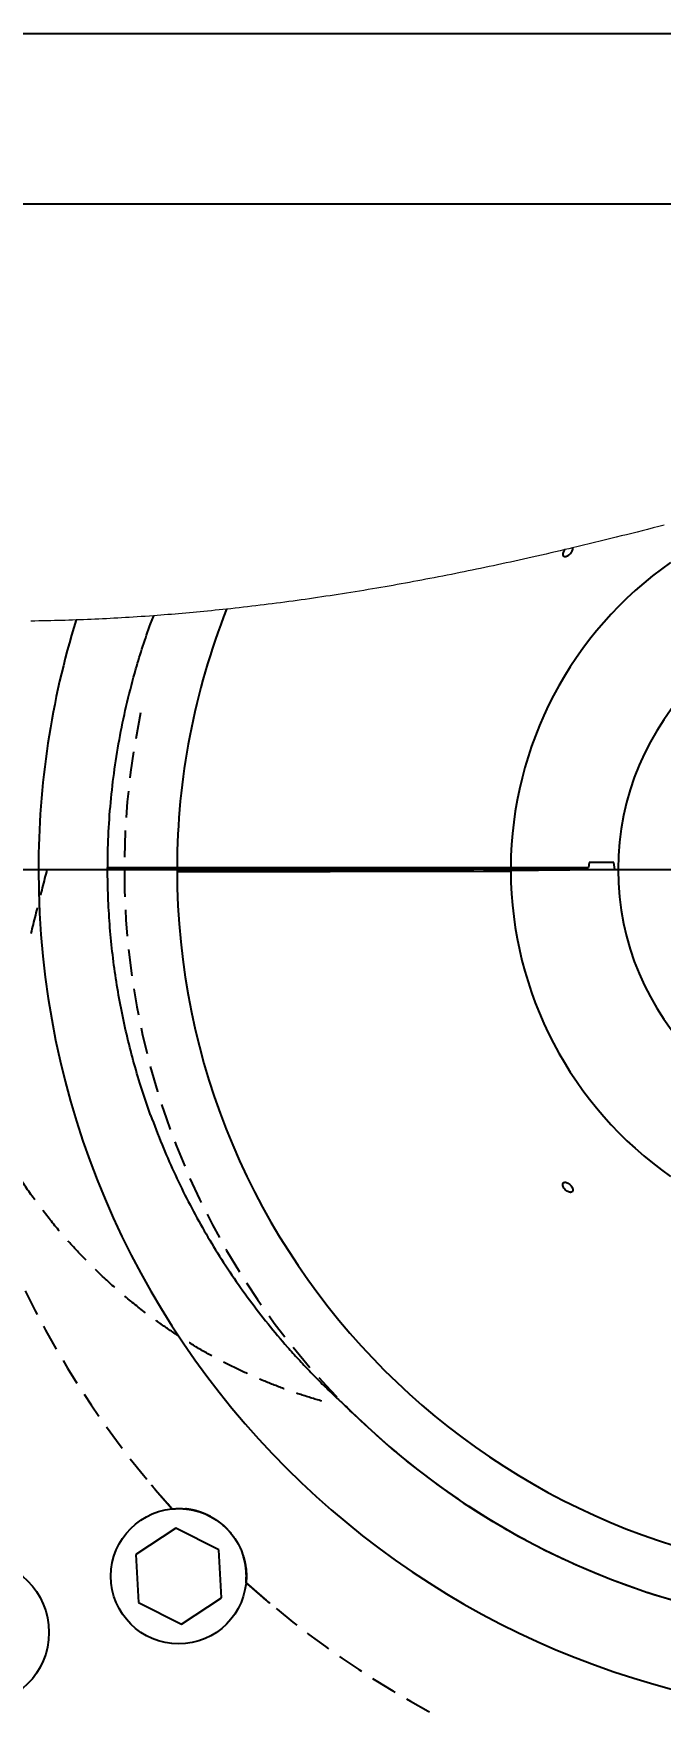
# Model space of a CAD drawing. Header units: millimetres. Extents: x 8 to 862, y 8 to 585.
# Drawn here: x 76.4 to 106.5, y 504.7 to 585 of the extents above; entities that cross this region are included whole.
import ezdxf

# ---------------------------------------------------------------- set-up
doc = ezdxf.new("R2010")
doc.units = ezdxf.units.MM
doc.linetypes.add('CENTERX2', pattern=[20.32, 12.7, -2.54, 2.54, -2.54])
doc.linetypes.add('HIDDEN', pattern=[1.905, 1.27, -0.635])
for name, color, linetype in [('CENTERLINE', 4, 'CENTERX2'), ('DIMENSIONS', 2, 'Continuous'), ('HIDDEN', 3, 'HIDDEN')]:
    doc.layers.add(name, color=color, linetype=linetype)
doc.layers.add('OUTLINE', color=7, linetype='Continuous', lineweight=25)
doc.styles.add('SLDTEXTSTYLE0', font='TXT', dxfattribs={"width": 0.75})
doc.dimstyles.new('SLDDIMSTYLE2', dxfattribs={"dimtxt": 3.5, "dimasz": 2, "dimexe": 0, "dimexo": 0.0625, "dimgap": 0.875, "dimtad": 1, "dimrnd": 1e-09, "dimzin": 12, "dimdsep": 46, "dimtxsty": 'SLDTEXTSTYLE0', "dimsah": 1, "dimcen": 0.09, "dimadec": 0, "dimazin": 3, "dimtfac": 1, "dimtofl": 0, "dimtmove": 0, "dimatfit": 3, "dimfxl": 0, "dimfrac": 2, "dimtolj": 1, "dimtzin": 12, "dimarcsym": 0})

# ---------------------------------------------------------------- blocks, each defined once
blk = doc.blocks.new('_D_67')
at = {"layer": 'DIMENSIONS'}
for p, q in [((64.359, 545.855), (64.359, 578.811)), ((170.359, 545.855), (170.359, 578.811)), ((64.359, 576.811), (170.359, 576.811))]:
    blk.add_line(p, q, dxfattribs=at)
for points in [[(64.359, 576.811), (66.359, 576.311), (66.359, 577.311)], [(170.359, 576.811), (168.359, 577.311), (168.359, 576.311)]]:
    blk.add_solid(points, dxfattribs=at)
at = {"layer": 'DIMENSIONS', "insert": (113.48, 581.323), "char_height": 3.5, "attachment_point": 1, "style": 'SLDTEXTSTYLE0'}
blk.add_mtext('106', dxfattribs=at)

msp = doc.modelspace()

# ---------------------------------------------------------------- linework, layer by layer
at = {"color": 7, "linetype": 'Continuous', "lineweight": 18, "flags": 128}
msp.add_lwpolyline([(106.72948, 561.39169), (106.4612, 561.32253), (106.19292, 561.25367), (105.92465, 561.18511), (105.67281, 561.12102), (105.42096, 561.05721), (105.1691, 560.99368), (104.91723, 560.93042), (104.66534, 560.86746), (104.41342, 560.80479), (104.16148, 560.74242), (103.90952, 560.68036), (103.64551, 560.61567), (103.38147, 560.55133), (103.11738, 560.48733), (102.85324, 560.4237), (102.58905, 560.36043), (102.32479, 560.29753), (102.14054, 560.2539), (101.95625, 560.21045), (101.73163, 560.15776), (101.50695, 560.10535), (101.28223, 560.05322), (101.05744, 560.00139), (100.83259, 559.94984), (100.60767, 559.89859), (100.38269, 559.84763), (100.1764, 559.80119), (99.97005, 559.755), (99.76363, 559.70908), (99.55715, 559.66341), (99.3506, 559.61801), (99.14399, 559.57288), (98.9373, 559.52802), (98.73054, 559.48343), (98.5237, 559.43912), (98.31678, 559.39508), (98.10979, 559.35133), (97.90272, 559.30787), (97.7074, 559.26715), (97.512, 559.22669), (97.31653, 559.18648), (97.12098, 559.14655), (96.92534, 559.10687), (96.71776, 559.06508), (96.51008, 559.0236), (96.30231, 558.98242), (96.09443, 558.94156), (95.88645, 558.901), (95.67837, 558.86076), (95.48209, 558.8231), (95.28571, 558.78573), (95.08924, 558.74865), (94.89268, 558.71185), (94.69603, 558.67534), (94.49929, 558.63911), (94.30246, 558.60318), (94.10554, 558.56755), (93.90853, 558.53221), (93.71143, 558.49716), (93.51776, 558.46303), (93.324, 558.42919), (93.13016, 558.39564), (92.93623, 558.36239), (92.72672, 558.3268), (92.5171, 558.29157), (92.30738, 558.25668), (92.09757, 558.22214), (91.88765, 558.18795), (91.67763, 558.15411), (91.47953, 558.12254), (91.28134, 558.09128), (91.08306, 558.06034), (90.88469, 558.02972), (90.68624, 557.99943), (90.48769, 557.96946), (90.28906, 557.93982), (90.09035, 557.9105), (89.89155, 557.88152), (89.69266, 557.85286), (89.49724, 557.82505), (89.30174, 557.79755), (89.10615, 557.77038), (88.91048, 557.74354), (88.71117, 557.71655), (88.51178, 557.68989), (88.31229, 557.66358), (88.11273, 557.63762), (87.91308, 557.612), (87.71691, 557.58719), (87.52066, 557.5627), (87.32433, 557.53856), (87.12792, 557.51476), (86.92742, 557.49083), (86.72683, 557.46725), (86.52616, 557.44404), (86.32541, 557.42119), (86.12457, 557.3987), (85.92365, 557.37658), (85.72264, 557.35483), (85.54016, 557.3354), (85.35762, 557.31629), (85.175, 557.29748), (84.99232, 557.27898), (84.80958, 557.26078), (84.62676, 557.2429), (84.45432, 557.22632), (84.28183, 557.21003), (84.10928, 557.19401), (83.93667, 557.17827), (83.764, 557.16282), (83.59127, 557.14764), (83.41848, 557.13276), (83.24563, 557.11815), (83.07272, 557.10383), (82.89975, 557.0898), (82.72982, 557.0763), (82.55982, 557.06308), (82.38978, 557.05014), (82.21967, 557.03748), (82.20451, 557.03636), (82.01129, 557.02236), (81.81801, 557.00872), (81.62465, 556.99544), (81.43122, 556.98254), (81.23772, 556.97), (81.04414, 556.95784), (80.86157, 556.94671), (80.67893, 556.93591), (80.49623, 556.92545), (80.31346, 556.91533), (80.13063, 556.90554), (79.94773, 556.89608), (79.76478, 556.88697), (79.58176, 556.8782), (79.39867, 556.86976), (79.21553, 556.86168), (79.03559, 556.85406), (78.8556, 556.84679), (78.67555, 556.83984), (78.49543, 556.83324), (78.32232, 556.8272), (78.14916, 556.82148), (77.97594, 556.81608), (77.80267, 556.81098), (77.62935, 556.8062), (77.45596, 556.80174), (77.28253, 556.79759), (77.09169, 556.7934), (76.90078, 556.7896), (76.70981, 556.78618), (76.51877, 556.78315), (76.32767, 556.78051)], dxfattribs=at)
at = {"layer": 'CENTERLINE'}
msp.add_line((79.80918, 544.85491), (154.90918, 544.85491), dxfattribs=at)
at = {"layer": 'HIDDEN'}
msp.add_line((77.09645, 544.85491), (80.00918, 544.85491), dxfattribs=at)
for centre, radius, start, end in [((117.35918, 544.85491), 36.55, 168.1172225, 20.3631214), ((117.3592, 544.85491), 46.00002, 180.0000046, 221.8759797), ((117.35918, 544.8549), 36.55, 224.9999969, 315.0000031), ((117.35918, 544.8549), 45.99999, 228.1240003, 266.8759965)]:
    msp.add_arc(centre, radius, start, end, dxfattribs=at)
for points, knots in [([(90.29361, 519.32279), (89.93168, 519.43053), (89.20707, 519.64622), (88.13942, 520.03209), (87.08795, 520.46239), (86.04482, 520.94601), (85.01244, 521.48304), (83.99345, 522.07416), (83.00159, 522.71177), (81.96926, 523.44378), (80.90659, 524.28248), (79.82532, 525.23797), (78.79528, 526.25356), (77.82098, 527.32449), (76.90679, 528.4459), (76.05407, 529.61772), (75.26567, 530.83781), (74.54242, 532.10268), (73.93842, 533.30636), (73.43824, 534.43645), (73.02614, 535.48378), (72.65794, 536.54771), (72.30224, 537.73292), (71.97739, 539.04366), (71.70232, 540.4814), (71.50613, 541.93318), (71.38238, 543.39256), (71.36691, 544.36781), (71.35918, 544.85491)], [0, 0, 0, 0, 0.03321537, 0.06649963, 0.09981862, 0.13313751, 0.16761303, 0.20215815, 0.2367359, 0.2713085, 0.31345289, 0.35576689, 0.3981864, 0.44064448, 0.48307298, 0.52540523, 0.56807419, 0.61080309, 0.65352481, 0.68648815, 0.71949294, 0.75250854, 0.78550434, 0.82832245, 0.87124784, 0.91421413, 0.95715372, 1, 1, 1, 1]), ([(77.09645, 544.85491), (76.94737, 544.26857), (76.6494, 543.09662), (76.35614, 541.92348), (76.20961, 541.33727)], [0, 0, 0, 0, 0.50030874, 1, 1, 1, 1]), ([(82.90454, 514.37742), (83.00738, 514.26198), (83.2225, 514.0205), (82.8634, 514.42299), (82.70354, 514.60594), (82.52697, 514.80928), (82.38737, 514.97206), (82.27991, 515.09829), (82.19482, 515.19907), (82.15917, 515.24135), (82.11858, 515.28966), (82.16489, 515.23462), (82.20069, 515.19201), (82.29031, 515.08606), (82.39955, 514.95782), (82.5434, 514.79031), (82.71401, 514.59362), (82.83824, 514.45265), (82.90454, 514.37742)], [0, 0, 0, 0, 0.10220838, 0.21380143, 0.31381784, 0.40037109, 0.47243618, 0.52950465, 0.57047805, 0.59468126, 0.60220834, 0.61150453, 0.63767548, 0.68022686, 0.73834156, 0.81177915, 0.8995491, 1, 1, 1, 1]), ([(86.65323, 510.60371), (86.66071, 510.72169), (86.67573, 510.95884), (86.64893, 511.31604), (86.58579, 511.6711), (86.48101, 512.01942), (86.33762, 512.35635), (86.15948, 512.67206), (85.9492, 512.96191), (85.71252, 513.22399), (85.45207, 513.45671), (85.17145, 513.65689), (84.87605, 513.82464), (84.56486, 513.96115), (84.24111, 514.06381), (83.9091, 514.13166), (83.53009, 514.17232), (83.26303, 514.15754), (83.10798, 514.14895)], [0, 0, 0, 0, 0.061910427, 0.124440248, 0.187215353, 0.250641631, 0.314674372, 0.378794282, 0.440246394, 0.502012075, 0.563562893, 0.622970438, 0.682372627, 0.741327291, 0.800785263, 0.860044219, 0.918747331, 1, 1, 1, 1]), ([(83.10798, 514.14895), (83.22597, 514.15643), (83.46312, 514.17145), (83.82032, 514.14465), (84.17537, 514.08152), (84.52369, 513.97674), (84.86063, 513.83335), (85.17634, 513.6552), (85.46618, 513.44493), (85.72826, 513.20825), (85.96098, 512.94779), (86.16117, 512.66717), (86.32892, 512.37177), (86.46543, 512.06058), (86.56808, 511.73684), (86.63594, 511.40482), (86.6766, 511.02582), (86.66181, 510.75875), (86.65323, 510.60371)], [0, 0, 0, 0, 0.06191109, 0.12444029, 0.1872154, 0.25064221, 0.31467482, 0.37879506, 0.44024717, 0.50201193, 0.56356275, 0.62297121, 0.68237251, 0.74132731, 0.8007859, 0.86004422, 0.91874799, 1, 1, 1, 1]), ([(86.88169, 510.40026), (86.76626, 510.5031), (86.52478, 510.71823), (86.92726, 510.35912), (87.11022, 510.19927), (87.31356, 510.02269), (87.47634, 509.8831), (87.60256, 509.77563), (87.70335, 509.69056), (87.74562, 509.65489), (87.79394, 509.61431), (87.7389, 509.66061), (87.69629, 509.69642), (87.59033, 509.78603), (87.46209, 509.89527), (87.29458, 510.03913), (87.0979, 510.20974), (86.95693, 510.33396), (86.88169, 510.40026)], [0, 0, 0, 0, 0.10220883, 0.21380235, 0.31381802, 0.40037183, 0.47243604, 0.52950456, 0.57047847, 0.59468202, 0.60220879, 0.61150419, 0.63767596, 0.68022658, 0.7383418, 0.81177899, 0.89954983, 1, 1, 1, 1])]:
    msp.add_open_spline(points, degree=3, knots=knots, dxfattribs=at)
at = {"layer": 'OUTLINE'}
for p, q in [((8, 585), (832, 585)), ((82.06984, 556.6488), (82.21967, 557.03748)), ((71.85918, 544.85491), (76.68797, 544.85491)), ((76.68797, 544.85491), (80.00918, 544.85491)), ((80.00918, 544.85491), (83.34036, 544.85491)), ((80.0115, 544.95491), (83.3405, 544.95491)), ((83.34036, 544.85491), (87.24241, 544.85491)), ((83.34048, 544.76305), (87.26065, 544.77359)), ((83.3405, 544.95491), (98.05517, 544.95491)), ((92.24466, 544.76774), (83.34053, 544.74662)), ((83.34089, 544.73347), (98.05512, 544.76409)), ((87.24241, 544.85491), (87.32393, 544.85491)), ((87.32393, 544.85491), (87.35073, 544.95491)), ((87.32393, 544.85491), (89.48331, 544.85491)), ((87.35057, 544.75547), (87.3454, 544.77478)), ((89.48331, 544.85491), (90.40161, 544.85491)), ((90.40161, 544.85491), (91.91323, 544.85491)), ((90.40287, 544.85017), (90.54296, 544.85491)), ((90.54296, 544.85491), (91.91323, 544.85491)), ((91.90262, 544.89449), (91.91323, 544.93394)), ((91.91323, 544.93394), (91.91323, 544.95491)), ((91.91323, 544.85491), (91.91323, 544.93394)), ((91.91323, 544.85491), (96.56425, 544.85491)), ((92.3359, 544.768), (92.34272, 544.79346)), ((96.56425, 544.85491), (96.37876, 544.84877)), ((102.58554, 544.85491), (96.56425, 544.85491)), ((98.05517, 544.95491), (99.35946, 544.95491)), ((99.38049, 544.95491), (100.82898, 544.95491)), ((100.82898, 544.95491), (102.35952, 544.95491)), ((102.35918, 544.84737), (102.58554, 544.85491)), ((102.35952, 544.95491), (103.09202, 544.95491)), ((102.58554, 544.85491), (104.50918, 544.85491)), ((103.12993, 545.18991), (103.09202, 544.95491)), ((104.3115, 545.18991), (103.12993, 545.18991)), ((104.35612, 544.85491), (104.3115, 545.18991)), ((104.35612, 544.85491), (104.50918, 544.85491)), ((83.28725, 513.21947), (81.35587, 511.95335)), ((85.34944, 512.17991), (83.28725, 513.21947)), ((81.35587, 511.95335), (81.48667, 509.64765)), ((85.48025, 509.87421), (85.34944, 512.17991)), ((81.48667, 509.64765), (83.54886, 508.60809)), ((83.54886, 508.60809), (85.48025, 509.87421))]:
    msp.add_line(p, q, dxfattribs=at)
at = {"layer": 'OUTLINE', "flags": 128}
msp.add_lwpolyline([(91.91323, 544.85491), (91.90734, 544.85931), (91.9038, 544.8725), (91.90262, 544.89449)], dxfattribs=at)
at = {"layer": 'OUTLINE'}
for centre, radius in [((83.41806, 510.91378), 3.25), ((73.69465, 508.21601), 3.5)]:
    msp.add_circle(centre, radius, dxfattribs=at)
for centre, radius, start, end in [((117.35918, 544.85491), 18, 124.9999974, 179.6816889), ((117.29221, 544.86124), 33.95183, 158.4089281, 179.8419363), ((117.35918, 544.85491), 12.85, 0.0000004, 179.9999996), ((117.19947, 544.86747), 40.51151, 162.8204484, 180.017768), ((117.35918, 544.85491), 40.67122, 180.0000026, 359.9999974), ((117.35918, 544.85491), 34.01882, 180.0000031, 359.9999969), ((94.90293, 549.84876), 4.99386, 258.6675999, 270.1182055), ((117.35919, 544.85491), 18, 180.2646731, 234.9999963), ((117.35918, 544.85491), 12.85, 180.0000005, 359.9999995), ((117.35918, 544.8549), 36.55, 224.9999969, 315.0000031)]:
    msp.add_arc(centre, radius, start, end, dxfattribs=at)
for points, knots in [([(101.95625, 560.21045), (101.94888, 560.20298), (101.91916, 560.17282), (101.88299, 560.11136), (101.85373, 560.03335), (101.84998, 559.96156), (101.87753, 559.90282), (101.93564, 559.87428), (102.00687, 559.87825), (102.0848, 559.90721), (102.16349, 559.95822), (102.23491, 560.02571), (102.29255, 560.10303), (102.3276, 560.18129), (102.34338, 560.24985), (102.32959, 560.28522), (102.32479, 560.29753)], [0, 0, 0, 0, 0.03024424, 0.12202685, 0.202757, 0.26925433, 0.32437352, 0.37905546, 0.44477037, 0.52501687, 0.61671921, 0.71343314, 0.80752796, 0.89199641, 0.9624205, 1, 1, 1, 1]), ([(80.00918, 544.85491), (80.01638, 545.3914), (80.03078, 546.46468), (80.14672, 548.07099), (80.33255, 549.68108), (80.59699, 551.29121), (80.93847, 552.89767), (81.3138, 554.32356), (81.69379, 555.57368), (81.94444, 556.2903), (82.06984, 556.6488)], [0, 0, 0, 0, 0.13376086, 0.26759332, 0.40135366, 0.53778328, 0.67428835, 0.81071636, 0.90530774, 1, 1, 1, 1]), ([(82.06984, 533.06101), (81.89333, 533.57177), (81.57675, 534.48784), (81.1923, 535.83255), (80.88086, 537.08131), (80.61665, 538.34102), (80.39731, 539.6189), (80.22492, 540.91386), (80.10064, 542.22445), (80.02587, 543.53877), (80.00918, 544.41626), (80.00918, 544.85484), (80.00918, 544.85491)], [0, 0, 0, 0, 0.13471986, 0.2416209, 0.3485958, 0.45557123, 0.56247389, 0.67181175, 0.78122824, 0.89064496, 0.99998338, 1, 1, 1, 1]), ([(86.37565, 544.79346), (86.38553, 544.79492), (86.42546, 544.80084), (86.51676, 544.80143), (86.66858, 544.80708), (86.88149, 544.81051), (87.15839, 544.81516), (87.50047, 544.81955), (87.90848, 544.82422), (88.37956, 544.82891), (88.91291, 544.8337), (89.28916, 544.83669), (89.48752, 544.83827)], [0, 0, 0, 0, 0.00962124, 0.0388853, 0.08776085, 0.15617657, 0.24405679, 0.35472051, 0.48590345, 0.63734741, 0.80879886, 1, 1, 1, 1]), ([(86.98551, 544.77989), (86.89726, 544.78072), (86.74561, 544.78217), (86.5555, 544.78664), (86.44023, 544.78711), (86.38873, 544.79217), (86.37565, 544.79346)], [0, 0, 0, 0, 0.43392218, 0.74560972, 0.93537688, 1, 1, 1, 1]), ([(87.34478, 544.77417), (87.32683, 544.77467), (87.28299, 544.77588), (87.20516, 544.77716), (87.10335, 544.7786), (87.02744, 544.77943), (86.98551, 544.77989)], [0, 0, 0, 0, 0.14991486, 0.36617758, 0.64988392, 1, 1, 1, 1]), ([(87.26065, 544.77359), (87.2733, 544.7737), (87.2908, 544.77385), (87.3531, 544.77383), (87.34495, 544.77416), (87.34478, 544.77417)], [0, 0, 0, 0, 0.71851068, 0.99421802, 1, 1, 1, 1]), ([(89.48752, 544.83827), (89.59662, 544.83915), (89.793, 544.84074), (90.0553, 544.8437), (90.25133, 544.84626), (90.36005, 544.84907), (90.40287, 544.85017)], [0, 0, 0, 0, 0.357542, 0.64358101, 0.85963219, 1, 1, 1, 1]), ([(93.29274, 544.77477), (93.29539, 544.77442), (93.31259, 544.77212), (93.22356, 544.77357), (93.17349, 544.77099), (93.03447, 544.77096), (92.88628, 544.76986), (92.70094, 544.76919), (92.48469, 544.7684), (92.32821, 544.76797), (92.24466, 544.76774)], [0, 0, 0, 0, 0.00648872, 0.04208312, 0.12244691, 0.24643213, 0.38697045, 0.55820158, 0.76412003, 1, 1, 1, 1]), ([(95.15047, 544.83311), (94.97671, 544.83176), (94.64655, 544.8292), (94.17759, 544.82511), (93.76138, 544.82109), (93.39859, 544.81708), (93.08762, 544.81323), (92.8298, 544.80911), (92.6262, 544.8059), (92.48037, 544.80088), (92.39195, 544.80007), (92.35274, 544.79481), (92.34272, 544.79346)], [0, 0, 0, 0, 0.185626, 0.3527056, 0.50100014, 0.63027234, 0.74028438, 0.83322187, 0.90574331, 0.95776187, 0.98919681, 1, 1, 1, 1]), ([(92.34272, 544.79346), (92.35299, 544.79239), (92.39443, 544.78806), (92.48906, 544.78781), (92.64718, 544.78391), (92.7741, 544.78269), (92.84816, 544.78199)], [0, 0, 0, 0, 0.06124159, 0.24712178, 0.56063462, 1, 1, 1, 1]), ([(92.84816, 544.78199), (92.89998, 544.78141), (92.99379, 544.78036), (93.11979, 544.77854), (93.21616, 544.77694), (93.27055, 544.7754), (93.29274, 544.77477)], [0, 0, 0, 0, 0.349673247, 0.632929718, 0.850187408, 1, 1, 1, 1]), ([(96.37876, 544.84877), (96.3443, 544.84781), (96.26208, 544.84554), (96.11886, 544.84312), (95.93472, 544.84049), (95.70955, 544.83796), (95.44333, 544.83541), (95.25249, 544.83391), (95.15047, 544.83311)], [0, 0, 0, 0, 0.08417965, 0.20088162, 0.349817, 0.53392024, 0.75083422, 1, 1, 1, 1]), ([(98.05512, 544.76409), (98.16855, 544.7644), (98.37924, 544.76497), (98.67238, 544.766), (98.91613, 544.76702), (99.09623, 544.76814), (99.21809, 544.76892), (99.29072, 544.77006), (99.3347, 544.77017), (99.35443, 544.77144), (99.35937, 544.77176)], [0, 0, 0, 0, 0.26089302, 0.48461074, 0.67425369, 0.8215193, 0.89887925, 0.95454219, 0.98860256, 1, 1, 1, 1]), ([(98.35928, 544.79346), (98.37193, 544.79491), (98.42225, 544.80066), (98.53608, 544.80138), (98.72481, 544.80687), (98.99233, 544.81032), (99.33948, 544.81492), (99.7672, 544.81924), (100.27234, 544.8238), (100.63478, 544.82657), (100.8287, 544.82805)], [0, 0, 0, 0, 0.01545589, 0.06150448, 0.13803738, 0.24490779, 0.3864077, 0.55975568, 0.76445376, 1, 1, 1, 1]), ([(98.76915, 544.78414), (98.70968, 544.78473), (98.60755, 544.78573), (98.47963, 544.78883), (98.40231, 544.78911), (98.36791, 544.79259), (98.35928, 544.79346)], [0, 0, 0, 0, 0.43507336, 0.74715316, 0.93652908, 1, 1, 1, 1]), ([(99.35937, 544.77176), (99.34714, 544.77284), (99.29838, 544.77715), (99.18771, 544.77768), (99.00327, 544.78181), (98.8554, 544.78328), (98.76915, 544.78414)], [0, 0, 0, 0, 0.062378335, 0.248669893, 0.561804901, 1, 1, 1, 1]), ([(100.8287, 544.82805), (100.95416, 544.82902), (101.18907, 544.83083), (101.51713, 544.8339), (101.79751, 544.83699), (102.02919, 544.84025), (102.2113, 544.84328), (102.31561, 544.84616), (102.35918, 544.84737)], [0, 0, 0, 0, 0.2459109, 0.46043191, 0.6430233, 0.79547512, 0.91456908, 1, 1, 1, 1]), ([(82.06984, 533.06101), (82.24881, 532.58345), (82.59332, 531.66415), (83.17667, 530.33206), (83.79312, 529.05731), (84.46178, 527.80909), (85.18681, 526.57794), (85.96958, 525.3669), (86.80997, 524.17866), (87.69875, 523.02689), (88.49023, 522.08528), (89.16137, 521.33726), (89.69613, 520.76745), (90.24305, 520.21038), (90.70841, 519.75714), (91.03834, 519.44641), (91.22666, 519.27201), (91.35699, 519.15263), (91.44875, 519.06939), (91.497, 519.02585), (91.50958, 519.01452), (91.51357, 519.01093), (91.51443, 519.01015)], [0, 0, 0, 0, 0.08945406, 0.17219696, 0.25500576, 0.33780964, 0.42053757, 0.50559012, 0.59070399, 0.67578471, 0.76073781, 0.80642775, 0.85207498, 0.89781458, 0.94336958, 0.96602512, 0.97732184, 0.9883969, 0.99703143, 0.99905655, 0.99979755, 1, 1, 1, 1]), ([(102.17535, 529.35468), (102.19056, 529.35193), (102.22633, 529.34547), (102.2831, 529.35445), (102.32944, 529.39822), (102.34131, 529.46437), (102.32501, 529.53915), (102.28501, 529.61844), (102.22534, 529.69466), (102.15228, 529.76019), (102.07332, 529.80823), (101.99625, 529.8337), (101.92637, 529.83369), (101.87157, 529.80024), (101.84883, 529.73876), (101.85641, 529.66572), (101.88855, 529.58637), (101.94228, 529.50769), (102.01213, 529.43847), (102.09004, 529.38311), (102.14804, 529.36378), (102.17535, 529.35468)], [0, 0, 0, 0, 0.0312525, 0.07351141, 0.11080339, 0.15212228, 0.20308071, 0.263614, 0.33021202, 0.39779647, 0.46107279, 0.51579667, 0.56037399, 0.5981122, 0.63751976, 0.68565692, 0.74377938, 0.809099, 0.87691562, 0.94205823, 1, 1, 1, 1])]:
    msp.add_open_spline(points, degree=3, knots=knots, dxfattribs=at)

# ---------------------------------------------------------------- dimensions: what is measured, and where the dimension line sits
at = {"layer": 'DIMENSIONS'}
dim = msp.add_linear_dim(base=(170.35918, 576.81118), p1=(64.35918, 544.85491), p2=(170.35918, 544.85491), angle=0, dimstyle='SLDDIMSTYLE2', dxfattribs=at)
dim.commit()
dim.dimension.update_dxf_attribs({"geometry": '_D_67', "text_midpoint": (117.35918, 576.81118), "dimtype": 160})

doc.saveas('drawing.dxf')
